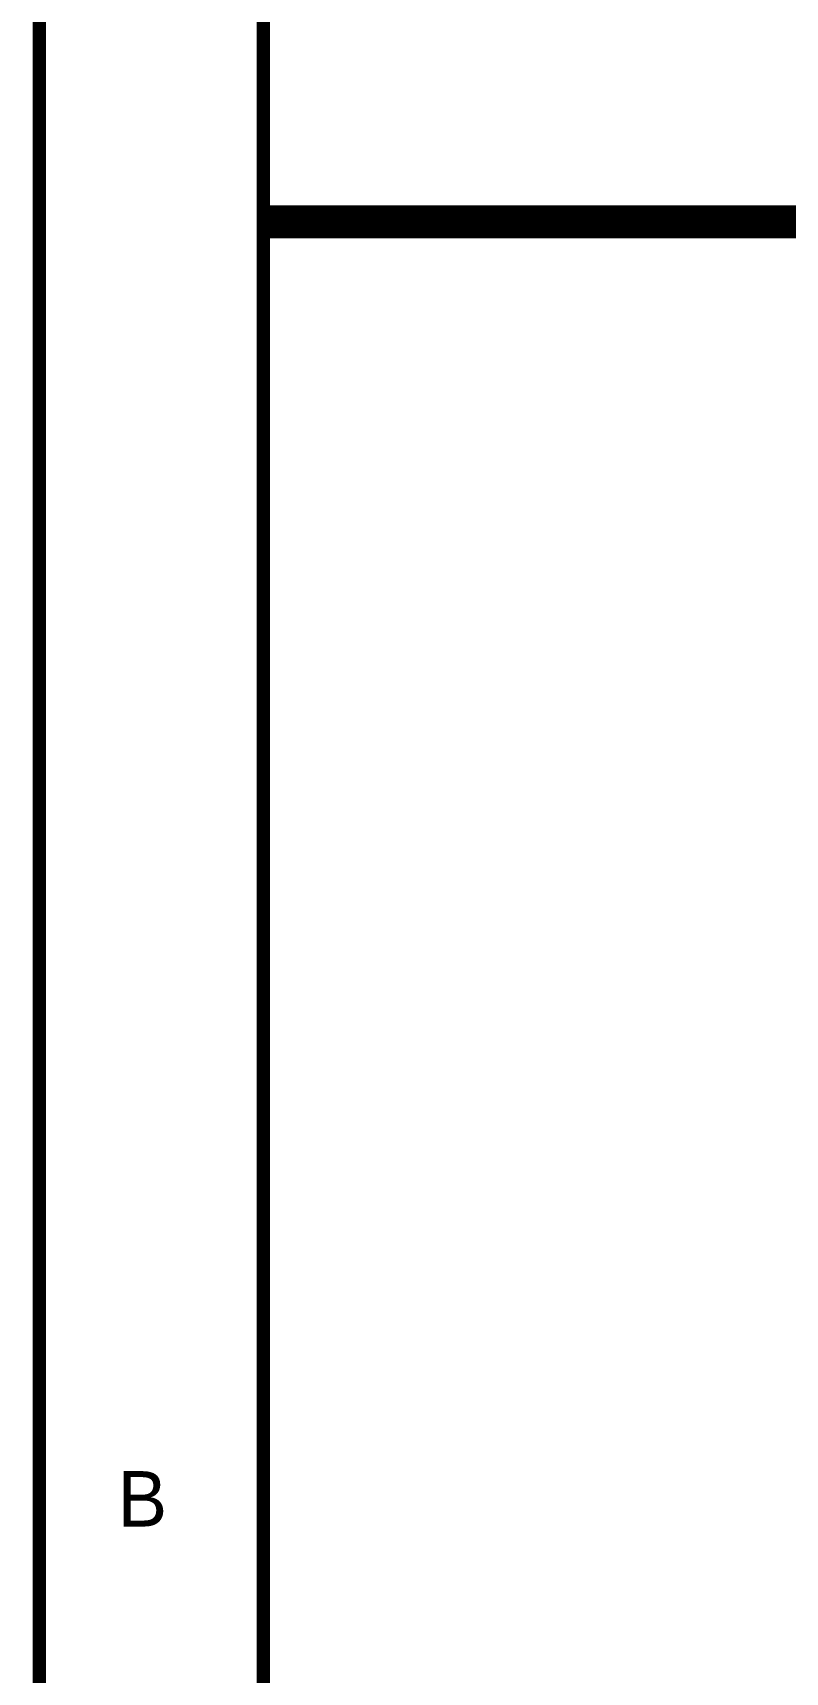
# Model space of a CAD drawing. Header units: millimetres. Extents: x 0 to 394, y 0 to 282.
# Drawn here: x -0.13 to 16.94, y 172.07 to 209.29 of the extents above; entities that cross this region are included whole.
import ezdxf

# ---------------------------------------------------------------- set-up
doc = ezdxf.new("R2010")
doc.units = ezdxf.units.MM
doc.layers.add('Sheet', color=255, linetype='Continuous')

msp = doc.modelspace()

# ---------------------------------------------------------------- linework, layer by layer
at = {"layer": 'Sheet'}
for points, const_width in [([(0.022, 281.94), (393.7, 281.94), (393.7, 0), (0.022, 0), (0.022, 281.94)], 0.3), ([(0.022, 281.94), (0.022, 0), (393.7, 0), (393.7, 281.94), (0.022, 281.94), (0.022, 281.94)], 0.0991), ([(5.099, 276.841), (388.624, 276.841), (388.624, 5.076), (5.099, 5.076), (5.099, 276.841)], 0.3), ([(5.099, 276.841), (5.099, 5.076), (388.624, 5.076), (388.624, 276.841), (5.099, 276.841), (5.099, 276.841)], 0.0991)]:
    msp.add_lwpolyline(points, close=True, dxfattribs=dict(at, const_width=const_width))
at = {"layer": 'Sheet', "const_width": 0.749}
msp.add_lwpolyline([(5.009, 204.997), (220.008, 204.997)], dxfattribs=at)

# ---------------------------------------------------------------- texts
at = {"layer": 'Sheet'}
msp.add_text('B', height=1.258, dxfattribs=at).set_placement((1.797, 175.381))

doc.saveas('drawing.dxf')
